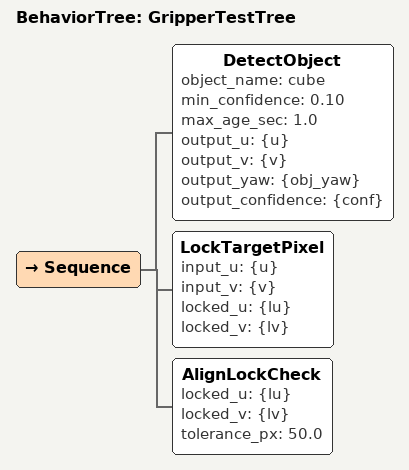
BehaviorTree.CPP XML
<root BTCPP_format="4">
    <BehaviorTree ID="GripperTestTree">
        <Sequence>
            <DetectObject object_name="cube"
                min_confidence="0.10"
                max_age_sec="1.0"
                output_u="{u}"
                output_v="{v}"
                output_yaw="{obj_yaw}"
                output_confidence="{conf}" />
            <LockTargetPixel input_u="{u}" input_v="{v}"
                locked_u="{lu}" locked_v="{lv}" />
            <AlignLockCheck locked_u="{lu}" locked_v="{lv}"
                tolerance_px="50.0" />
        </Sequence>

    </BehaviorTree>
</root>
